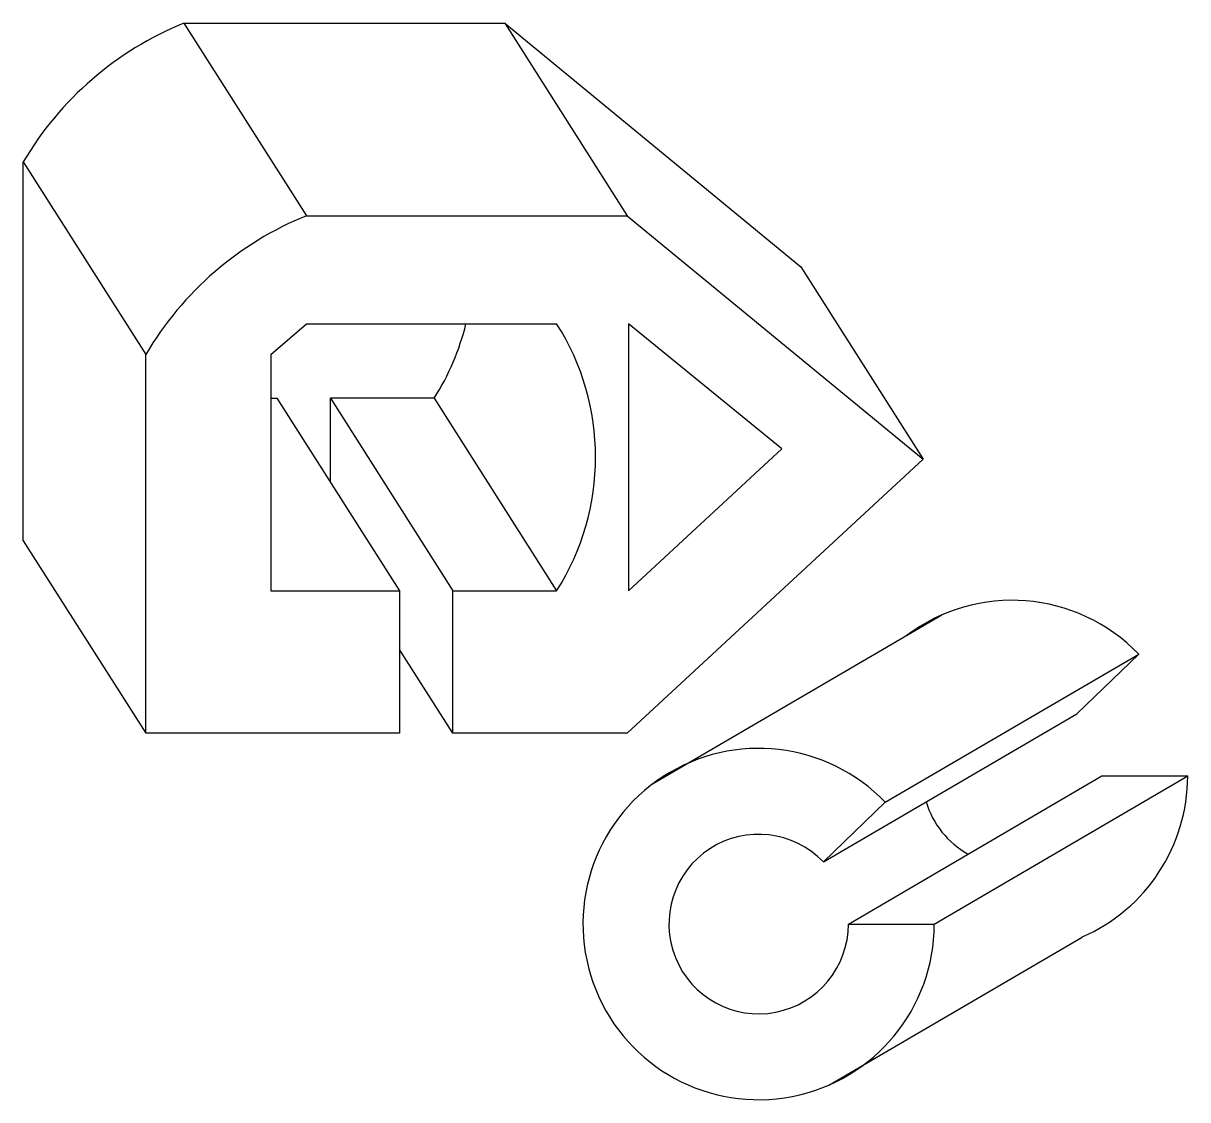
# Model space of a CAD drawing. Header units: millimetres. Extents: x 43 to 441, y 66 to 433.
import ezdxf

# ---------------------------------------------------------------- set-up
doc = ezdxf.new("R2010")
doc.units = ezdxf.units.MM

msp = doc.modelspace()

# ---------------------------------------------------------------- linework, layer by layer
for p, q in [((98.2, 433.41), (140.01, 367.73)), ((207.65, 433.41), (249.46, 367.73)), ((43.39, 386.08), (85.2, 320.4)), ((308.69, 350.32), (350.5, 284.64)), ((127.88, 320.4), (140.01, 330.87)), ((140.01, 330.87), (225.38, 330.87)), ((127.88, 320.4), (127.88, 239.75)), ((148.17, 305.43), (189.98, 239.75)), ((183.57, 305.43), (148.17, 305.43)), ((148.17, 276.77), (148.17, 305.43)), ((183.57, 305.43), (225.38, 239.75)), ((43.39, 256.77), (85.2, 191.1)), ((127.88, 239.75), (171.73, 239.75)), ((189.98, 191.1), (189.98, 239.75)), ((189.98, 239.75), (225.38, 239.75)), ((258.15, 173.81), (356.87, 231.52)), ((337.53, 167.55), (424, 218.1)), ((402.87, 197.78), (424, 218.1)), ((316.4, 147.23), (402.87, 197.78)), ((324.95, 126.01), (411.41, 176.56)), ((354.26, 126.01), (440.73, 176.56)), ((411.41, 176.56), (440.73, 176.56)), ((316.4, 147.23), (337.53, 167.55)), ((324.95, 126.01), (354.26, 126.01)), ((318.23, 71.04), (404.7, 121.59))]:
    msp.add_line(p, q)
for points in [[(98.2, 433.41), (207.65, 433.41)], [(207.65, 433.41), (308.69, 350.32)], [(43.39, 256.77), (43.39, 386.08)], [(140.01, 367.73), (249.46, 367.73), (350.5, 284.64), (249.46, 191.1), (189.98, 191.1), (171.73, 219.76)], [(249.85, 330.87), (249.85, 239.75), (302.18, 288.19), (249.85, 330.87)], [(127.88, 305.43), (129.92, 305.43), (171.73, 239.75), (171.73, 191.1), (85.2, 191.1), (85.2, 320.4)]]:
    msp.add_lwpolyline(points)
for centre, radius, start, end in [((140.32, 329.22), 112.38, 112.0145, 149.6057), ((182.14, 263.54), 112.38, 112.0145, 149.6057), ((112.16, 350.99), 84.71, 327.4632, 346.2622), ((153.97, 285.31), 84.71, 327.4632, 32.5368), ((380.78, 176.56), 59.94, 43.8693, 127.1148), ((380.78, 176.56), 59.94, 43.8693, 127.1148), ((294.32, 126.01), 59.94, 43.8693, 0), ((380.78, 176.56), 59.94, 293.5089, 360), ((380.78, 176.56), 59.94, 293.5089, 360), ((380.78, 176.56), 30.63, 196.7543, 240.6236), ((294.32, 126.01), 30.63, 43.8693, 0)]:
    msp.add_arc(centre, radius, start, end)

doc.saveas('drawing.dxf')
